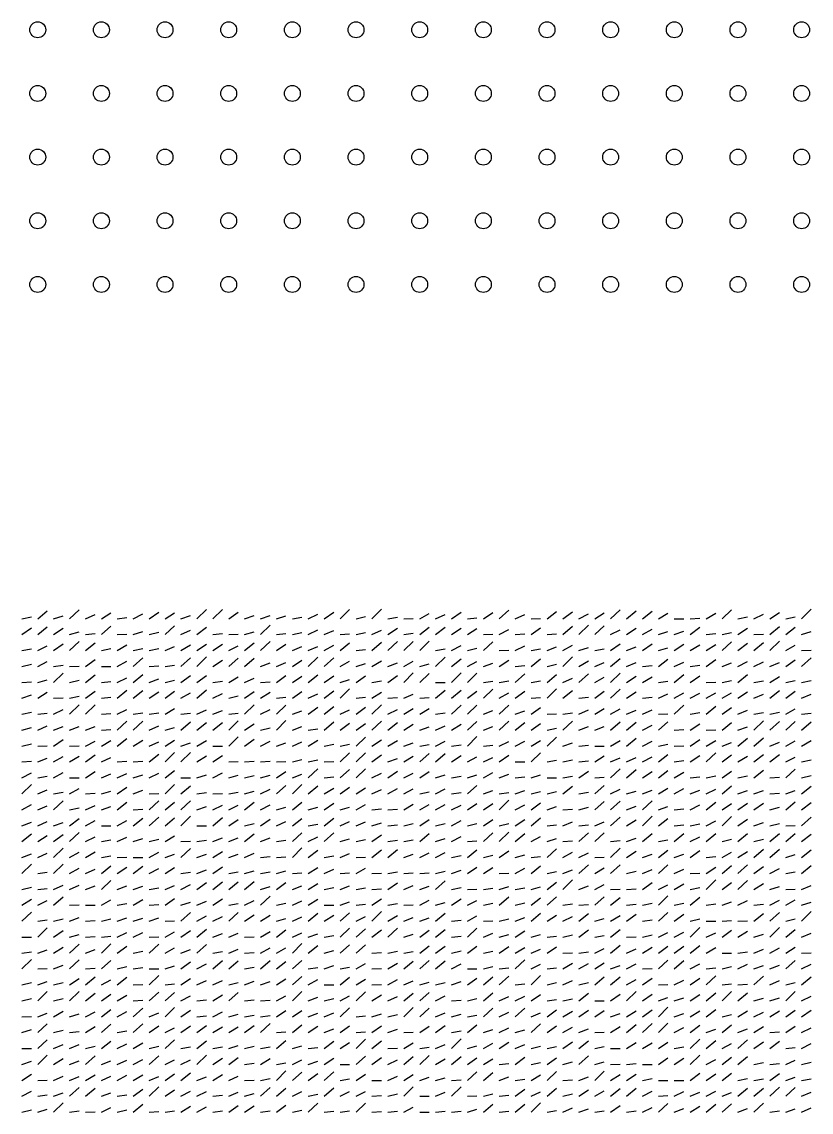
# Model space of a CAD drawing. Header units: metres. Extents: x -2 to 998, y 0 to 1382.
# Drawn here: x 495 to 743, y 340 to 682.5 of the extents above; entities that cross this region are included whole.
import ezdxf

# ---------------------------------------------------------------- set-up
doc = ezdxf.new("R2010")
doc.units = ezdxf.units.M

msp = doc.modelspace()

# ---------------------------------------------------------------- linework, layer by layer
for p, q in [((500, 495), (503, 497.5)), ((510, 495), (513, 497.8)), ((520, 495), (523, 496.9)), ((535, 495), (538, 497.1)), ((540, 495), (543, 496.9)), ((550, 495), (553, 497.9)), ((555, 495), (558, 497.9)), ((560, 495), (563, 497.1)), ((590, 495), (593, 497.1)), ((595, 495), (598, 497.9)), ((605, 495), (608, 498)), ((630, 495), (633, 497.1)), ((640, 495), (643, 497)), ((645, 495), (648, 497.7)), ((660, 495), (663, 497.3)), ((665, 495), (668, 497.2)), ((675, 495), (678, 496.9)), ((680, 495), (683, 497.8)), ((685, 495), (688, 497.5)), ((690, 495), (693, 497.4)), ((695, 495), (698, 496.8)), ((710, 495), (713, 496.8)), ((715, 495), (718, 497.8)), ((730, 495), (733, 497)), ((740, 495), (743, 498)), ((495, 495), (498, 495.6)), ((505, 495), (508, 495.9)), ((515, 495), (518, 496.3)), ((525, 495), (528, 495.4)), ((530, 495), (533, 496.5)), ((545, 495), (548, 496)), ((565, 495), (568, 496)), ((570, 495), (573, 496)), ((575, 495), (578, 495.9)), ((580, 495), (583, 495.5)), ((585, 495), (588, 496.4)), ((600, 495), (603, 495.7)), ((610, 495), (613, 495.5)), ((615, 495), (618, 495.1)), ((620, 495), (623, 496.6)), ((625, 495), (628, 496.3)), ((635, 495), (638, 495.3)), ((650, 495), (653, 496.3)), ((655, 495), (658, 495.1)), ((670, 495), (673, 496.5)), ((700, 495), (703, 495)), ((705, 495), (708, 495.2)), ((720, 495), (723, 495.6)), ((725, 495), (728, 496.4)), ((735, 495), (738, 495.6)), ((495, 490), (498, 492.1)), ((500, 490), (503, 492.5)), ((505, 490), (508, 492)), ((510, 490), (513, 490.9)), ((515, 490), (518, 490.4)), ((520, 490), (523, 492.7)), ((525, 490), (528, 490.1)), ((530, 490), (533, 491)), ((535, 490), (538, 490.8)), ((540, 490), (543, 492.8)), ((545, 490), (548, 491.4)), ((550, 490), (553, 492.3)), ((555, 490), (558, 490.4)), ((560, 490), (563, 490.2)), ((565, 490), (568, 490.9)), ((570, 490), (573, 493)), ((575, 490), (578, 490.4)), ((580, 490), (583, 490.7)), ((585, 490), (588, 491.5)), ((590, 490), (593, 491.3)), ((595, 490), (598, 490.3)), ((600, 490), (603, 490.7)), ((605, 490), (608, 491.4)), ((610, 490), (613, 492)), ((615, 490), (618, 490.5)), ((620, 490), (623, 492.4)), ((625, 490), (628, 492.3)), ((630, 490), (633, 492)), ((635, 490), (638, 491.9)), ((640, 490), (643, 490.1)), ((645, 490), (648, 491.6)), ((650, 490), (653, 490.3)), ((655, 490), (658, 492.1)), ((660, 490), (663, 490.3)), ((665, 490), (668, 492.7)), ((670, 490), (673, 493)), ((675, 490), (678, 492.8)), ((680, 490), (683, 491.5)), ((685, 490), (688, 492)), ((690, 490), (693, 491.7)), ((695, 490), (698, 491)), ((700, 490), (703, 491.1)), ((705, 490), (708, 492.4)), ((710, 490), (713, 490.4)), ((715, 490), (718, 490.7)), ((720, 490), (723, 492)), ((725, 490), (728, 490.1)), ((730, 490), (733, 492.6)), ((735, 490), (738, 492.3)), ((740, 490), (743, 491)), ((500, 485), (503, 486.5)), ((505, 485), (508, 487.1)), ((510, 485), (513, 487.9)), ((515, 485), (518, 487.4)), ((525, 485), (528, 486.8)), ((545, 485), (548, 486.8)), ((550, 485), (553, 487)), ((555, 485), (558, 487)), ((560, 485), (563, 486.5)), ((565, 485), (568, 487.4)), ((570, 485), (573, 487.9)), ((575, 485), (578, 487)), ((590, 485), (593, 486.7)), ((595, 485), (598, 487.4)), ((605, 485), (608, 487.6)), ((610, 485), (613, 487.8)), ((615, 485), (618, 487.9)), ((620, 485), (623, 488)), ((630, 485), (633, 486.6)), ((640, 485), (643, 487.7)), ((650, 485), (653, 486.5)), ((665, 485), (668, 486.7)), ((680, 485), (683, 487.1)), ((690, 485), (693, 487.1)), ((700, 485), (703, 487)), ((705, 485), (708, 486.8)), ((710, 485), (713, 486.9)), ((715, 485), (718, 487.7)), ((720, 485), (723, 487.3)), ((725, 485), (728, 487.5)), ((730, 485), (733, 488)), ((735, 485), (738, 486.7)), ((495, 485), (498, 485.5)), ((520, 485), (523, 485.6)), ((530, 485), (533, 485.6)), ((535, 485), (538, 485.7)), ((540, 485), (543, 486.3)), ((550, 480), (553, 483)), ((580, 485), (583, 486.3)), ((585, 485), (588, 486.3)), ((600, 485), (603, 485.3)), ((625, 485), (628, 485.5)), ((635, 485), (638, 485.8)), ((645, 485), (648, 485.1)), ((655, 485), (658, 485.5)), ((660, 485), (663, 486.2)), ((665, 480), (668, 483)), ((670, 485), (673, 486)), ((675, 485), (678, 485.5)), ((685, 485), (688, 486.2)), ((695, 485), (698, 485.9)), ((740, 485), (743, 485.1)), ((495, 480), (498, 480.7)), ((500, 480), (503, 481.6)), ((505, 480), (508, 480.4)), ((510, 480), (513, 480.1)), ((515, 480), (518, 482.2)), ((520, 480), (523, 480)), ((525, 480), (528, 481.7)), ((530, 480), (533, 482.7)), ((535, 480), (538, 480.2)), ((540, 480), (543, 480.4)), ((545, 480), (548, 482.7)), ((555, 480), (558, 482)), ((560, 480), (563, 482.6)), ((565, 480), (568, 482.6)), ((570, 480), (573, 481.1)), ((575, 480), (578, 481.3)), ((580, 480), (583, 482)), ((585, 480), (588, 482.9)), ((590, 480), (593, 482.7)), ((595, 480), (598, 481.7)), ((600, 480), (603, 480.9)), ((605, 480), (608, 481.8)), ((610, 480), (613, 481.2)), ((615, 480), (618, 481.7)), ((620, 480), (623, 480.8)), ((625, 480), (628, 482.9)), ((630, 480), (633, 482.4)), ((635, 480), (638, 481.6)), ((640, 480), (643, 481)), ((645, 480), (648, 482)), ((650, 480), (653, 480.3)), ((655, 480), (658, 482.4)), ((660, 480), (663, 480.7)), ((670, 480), (673, 481.8)), ((675, 480), (678, 481.3)), ((680, 480), (683, 482.5)), ((685, 480), (688, 481.3)), ((690, 480), (693, 480.3)), ((695, 480), (698, 482.3)), ((700, 480), (703, 481.4)), ((705, 480), (708, 480.4)), ((710, 480), (713, 482.2)), ((715, 480), (718, 481.2)), ((720, 480), (723, 481.6)), ((725, 480), (728, 481.5)), ((730, 480), (733, 481.3)), ((735, 480), (738, 482.1)), ((740, 480), (743, 482.7)), ((505, 475), (508, 477.9)), ((515, 475), (518, 477.4)), ((525, 475), (528, 476.4)), ((530, 475), (533, 477.5)), ((535, 475), (538, 476.1)), ((545, 475), (548, 477.2)), ((550, 475), (553, 477.2)), ((560, 475), (563, 476.8)), ((565, 475), (568, 476.3)), ((575, 475), (578, 477.2)), ((580, 475), (583, 477)), ((585, 475), (588, 477.4)), ((590, 475), (593, 477.1)), ((600, 475), (603, 477.1)), ((610, 475), (613, 477.2)), ((615, 475), (618, 478)), ((620, 475), (623, 477.8)), ((630, 475), (633, 478)), ((635, 475), (638, 477.9)), ((650, 475), (653, 477.7)), ((660, 475), (663, 477.5)), ((665, 475), (668, 476.3)), ((670, 475), (673, 477.7)), ((675, 475), (678, 476.6)), ((680, 475), (683, 477.9)), ((685, 475), (688, 477)), ((690, 475), (693, 476.8)), ((700, 475), (703, 477.5)), ((705, 475), (708, 477.1)), ((720, 475), (723, 477.5)), ((730, 475), (733, 476.9)), ((495, 475), (498, 475.2)), ((500, 475), (503, 475.8)), ((510, 475), (513, 475.7)), ((520, 475), (523, 475.3)), ((540, 475), (543, 475.7)), ((550, 470), (553, 472.7)), ((555, 475), (558, 475.4)), ((570, 475), (573, 475.2)), ((595, 475), (598, 475.9)), ((595, 470), (598, 473)), ((605, 475), (608, 475.5)), ((625, 475), (628, 475)), ((640, 475), (643, 475.4)), ((640, 470), (643, 472.9)), ((645, 475), (648, 475.5)), ((655, 475), (658, 475.5)), ((660, 470), (663, 473)), ((680, 470), (683, 472.9)), ((695, 475), (698, 475.4)), ((710, 475), (713, 475.1)), ((715, 475), (718, 475.6)), ((725, 475), (728, 475.5)), ((735, 475), (738, 475.6)), ((740, 475), (743, 475.6)), ((495, 470), (498, 471.1)), ((500, 470), (503, 471.9)), ((505, 470), (508, 470.2)), ((510, 470), (513, 470.7)), ((515, 470), (518, 472.2)), ((520, 470), (523, 470.4)), ((525, 470), (528, 472.6)), ((530, 470), (533, 472.5)), ((535, 470), (538, 472)), ((540, 470), (543, 472.2)), ((545, 470), (548, 471.7)), ((555, 470), (558, 471.5)), ((560, 470), (563, 470.8)), ((565, 470), (568, 472.1)), ((570, 470), (573, 471.9)), ((575, 470), (578, 470.4)), ((580, 470), (583, 472.1)), ((585, 470), (588, 471.4)), ((590, 470), (593, 472.4)), ((600, 470), (603, 470.4)), ((605, 470), (608, 471.9)), ((610, 470), (613, 470.3)), ((615, 470), (618, 471.3)), ((620, 470), (623, 470.3)), ((625, 470), (628, 472.6)), ((630, 470), (633, 472.6)), ((635, 470), (638, 472.2)), ((645, 470), (648, 471.7)), ((650, 470), (653, 472.3)), ((655, 470), (658, 470.3)), ((665, 470), (668, 472.5)), ((670, 470), (673, 470.4)), ((675, 470), (678, 472.3)), ((685, 470), (688, 472)), ((690, 470), (693, 470.4)), ((695, 470), (698, 471.4)), ((700, 470), (703, 471.7)), ((705, 470), (708, 471.6)), ((710, 470), (713, 471.7)), ((715, 470), (718, 471.7)), ((720, 470), (723, 472)), ((725, 470), (728, 471.3)), ((730, 470), (733, 472.5)), ((735, 470), (738, 472.3)), ((740, 470), (743, 471.3)), ((505, 465), (508, 466.5)), ((510, 465), (513, 468)), ((515, 465), (518, 468)), ((525, 465), (528, 466.5)), ((540, 465), (543, 466.8)), ((550, 465), (553, 466.4)), ((555, 465), (558, 466.2)), ((565, 465), (568, 468)), ((570, 465), (573, 466.5)), ((575, 465), (578, 467.9)), ((580, 465), (583, 466.1)), ((585, 465), (588, 467.2)), ((590, 465), (593, 467.4)), ((595, 465), (598, 466.4)), ((600, 465), (603, 467.2)), ((605, 465), (608, 468)), ((610, 465), (613, 466.5)), ((615, 465), (618, 466.8)), ((620, 465), (623, 466.8)), ((630, 465), (633, 467.8)), ((635, 465), (638, 467.9)), ((640, 465), (643, 466.2)), ((645, 465), (648, 467.8)), ((650, 465), (653, 466.1)), ((655, 465), (658, 467.1)), ((670, 465), (673, 466.4)), ((675, 465), (678, 466.8)), ((680, 465), (683, 466.7)), ((685, 465), (688, 466.3)), ((690, 465), (693, 466.4)), ((700, 465), (703, 467.9)), ((710, 465), (713, 467.5)), ((715, 465), (718, 467.1)), ((720, 465), (723, 466.3)), ((735, 465), (738, 466.7)), ((495, 465), (498, 465.6)), ((500, 465), (503, 465.3)), ((520, 465), (523, 465.2)), ((525, 460), (528, 462.8)), ((530, 465), (533, 465.4)), ((530, 460), (533, 462.8)), ((535, 465), (538, 465.4)), ((545, 465), (548, 465.3)), ((545, 460), (548, 462.6)), ((550, 460), (553, 462.4)), ((555, 460), (558, 462.4)), ((560, 465), (563, 465.3)), ((560, 460), (563, 462.9)), ((575, 460), (578, 463)), ((590, 460), (593, 462.6)), ((605, 460), (608, 462.8)), ((610, 460), (613, 462.4)), ((625, 465), (628, 465.4)), ((635, 460), (638, 462.7)), ((645, 460), (648, 462.8)), ((650, 460), (653, 462.4)), ((660, 465), (663, 465.1)), ((665, 465), (668, 465.4)), ((665, 460), (668, 462.8)), ((680, 460), (683, 462.6)), ((685, 460), (688, 462.5)), ((695, 465), (698, 465.1)), ((695, 460), (698, 462.6)), ((705, 465), (708, 465.5)), ((715, 460), (718, 462.4)), ((725, 465), (728, 465.5)), ((725, 460), (728, 462.9)), ((730, 465), (733, 465.7)), ((730, 460), (733, 462.7)), ((735, 460), (738, 462.7)), ((740, 465), (743, 465.3)), ((740, 460), (743, 462.6)), ((495, 460), (498, 460.8)), ((500, 460), (503, 461.4)), ((505, 460), (508, 461.1)), ((510, 460), (513, 461.2)), ((515, 460), (518, 461.2)), ((520, 460), (523, 460.2)), ((535, 460), (538, 461.4)), ((540, 460), (543, 460.8)), ((565, 460), (568, 462)), ((570, 460), (573, 460.7)), ((580, 460), (583, 461.2)), ((585, 460), (588, 460.4)), ((595, 460), (598, 462.2)), ((600, 460), (603, 462.1)), ((615, 460), (618, 461.9)), ((620, 460), (623, 461)), ((625, 460), (628, 461.4)), ((630, 460), (633, 461.9)), ((640, 460), (643, 461.1)), ((655, 460), (658, 462.1)), ((660, 460), (663, 460.6)), ((670, 460), (673, 461.1)), ((675, 460), (678, 461.2)), ((690, 460), (693, 461.6)), ((700, 460), (703, 460.2)), ((705, 460), (708, 462)), ((710, 460), (713, 460.1)), ((720, 460), (723, 461)), ((495, 455), (498, 455.7)), ((505, 455), (508, 457.1)), ((515, 455), (518, 456.5)), ((520, 455), (523, 456.8)), ((525, 455), (528, 457.4)), ((530, 455), (533, 456.9)), ((535, 455), (538, 456.3)), ((540, 455), (543, 456.9)), ((545, 455), (548, 456)), ((550, 455), (553, 456.8)), ((560, 455), (563, 457.9)), ((565, 455), (568, 457.2)), ((570, 455), (573, 456.5)), ((575, 455), (578, 456)), ((580, 455), (583, 456.3)), ((585, 455), (588, 456.9)), ((590, 455), (593, 455.6)), ((595, 455), (598, 455.6)), ((600, 455), (603, 457.8)), ((605, 455), (608, 457)), ((610, 455), (613, 456.7)), ((615, 455), (618, 456)), ((625, 455), (628, 456.5)), ((635, 455), (638, 458)), ((645, 455), (648, 456.4)), ((650, 455), (653, 456.5)), ((655, 455), (658, 456.8)), ((660, 455), (663, 457.8)), ((665, 455), (668, 456)), ((680, 455), (683, 456.8)), ((685, 455), (688, 457.5)), ((690, 455), (693, 456.5)), ((695, 455), (698, 455.6)), ((705, 455), (708, 457.1)), ((710, 455), (713, 456.8)), ((715, 455), (718, 456.1)), ((720, 455), (723, 457.5)), ((725, 455), (728, 457.6)), ((730, 455), (733, 456.2)), ((735, 455), (738, 456.6)), ((740, 455), (743, 456.7)), ((500, 455), (503, 455.1)), ((510, 455), (513, 455.1)), ((515, 450), (518, 452.2)), ((535, 450), (538, 452.5)), ((540, 450), (543, 453)), ((545, 450), (548, 453)), ((555, 455), (558, 455)), ((595, 450), (598, 452.9)), ((600, 450), (603, 452.9)), ((605, 450), (608, 452.3)), ((620, 455), (623, 455.5)), ((620, 450), (623, 452.7)), ((625, 450), (628, 452.7)), ((630, 455), (633, 455.4)), ((640, 455), (643, 455.3)), ((645, 450), (648, 452.1)), ((655, 450), (658, 452.9)), ((670, 455), (673, 455.3)), ((675, 455), (678, 455)), ((695, 450), (698, 452.4)), ((700, 455), (703, 455.1)), ((710, 450), (713, 452.9)), ((715, 450), (718, 452.2)), ((725, 450), (728, 452.4)), ((730, 450), (733, 452.4)), ((495, 450), (498, 450.3)), ((500, 450), (503, 451.2)), ((505, 450), (508, 451.7)), ((510, 450), (513, 451.8)), ((520, 450), (523, 451.4)), ((525, 450), (528, 450.3)), ((530, 450), (533, 450.3)), ((550, 450), (553, 451.9)), ((555, 450), (558, 452)), ((560, 450), (563, 450.2)), ((565, 450), (568, 450.3)), ((570, 450), (573, 450.3)), ((575, 450), (578, 450.2)), ((580, 450), (583, 450.8)), ((585, 450), (588, 450.7)), ((590, 450), (593, 450.2)), ((610, 450), (613, 451.1)), ((615, 450), (618, 451.8)), ((630, 450), (633, 452)), ((635, 450), (638, 451.6)), ((640, 450), (643, 451.4)), ((650, 450), (653, 450.1)), ((660, 450), (663, 450.6)), ((665, 450), (668, 450.7)), ((670, 450), (673, 450.4)), ((675, 450), (678, 451.9)), ((680, 450), (683, 451.3)), ((685, 450), (688, 451.4)), ((690, 450), (693, 451.6)), ((700, 450), (703, 450.5)), ((705, 450), (708, 452)), ((720, 450), (723, 451.8)), ((735, 450), (738, 451.5)), ((740, 450), (743, 450.7)), ((495, 445), (498, 446.6)), ((500, 445), (503, 445.5)), ((505, 445), (508, 446.7)), ((515, 445), (518, 447)), ((520, 445), (523, 446.3)), ((525, 445), (528, 446.4)), ((530, 445), (533, 446)), ((535, 445), (538, 446.5)), ((540, 445), (543, 447.3)), ((550, 445), (553, 446)), ((555, 445), (558, 446.6)), ((560, 445), (563, 445.9)), ((565, 445), (568, 445.8)), ((570, 445), (573, 445.9)), ((575, 445), (578, 447)), ((580, 445), (583, 446.2)), ((585, 445), (588, 447.8)), ((590, 445), (593, 445.3)), ((595, 445), (598, 447.6)), ((600, 445), (603, 447.9)), ((605, 445), (608, 446.5)), ((610, 445), (613, 447.1)), ((615, 445), (618, 446.5)), ((620, 445), (623, 447)), ((625, 445), (628, 446)), ((630, 445), (633, 445.5)), ((635, 445), (638, 446)), ((640, 445), (643, 446.7)), ((645, 445), (648, 446.2)), ((650, 445), (653, 445.3)), ((655, 445), (658, 446)), ((665, 445), (668, 445.6)), ((670, 445), (673, 447.1)), ((680, 445), (683, 447.9)), ((685, 445), (688, 447.6)), ((690, 445), (693, 447)), ((695, 445), (698, 447.3)), ((700, 445), (703, 446.8)), ((705, 445), (708, 445.3)), ((710, 445), (713, 445.7)), ((715, 445), (718, 447.1)), ((720, 445), (723, 445.7)), ((725, 445), (728, 447.4)), ((735, 445), (738, 447.7)), ((740, 445), (743, 445.8)), ((495, 440), (498, 442.9)), ((510, 445), (513, 445)), ((525, 440), (528, 442.1)), ((540, 440), (543, 442.9)), ((545, 445), (548, 445)), ((545, 440), (548, 442.5)), ((575, 440), (578, 442.6)), ((580, 440), (583, 442.9)), ((585, 440), (588, 442.5)), ((595, 440), (598, 442.1)), ((600, 440), (603, 441.9)), ((635, 440), (638, 442.6)), ((660, 445), (663, 445)), ((665, 440), (668, 442.4)), ((675, 445), (678, 445.2)), ((675, 440), (678, 442.6)), ((715, 440), (718, 442.5)), ((730, 445), (733, 445.2)), ((740, 440), (743, 442.4)), ((500, 440), (503, 441.3)), ((505, 440), (508, 440.5)), ((510, 440), (513, 441.7)), ((515, 440), (518, 440.2)), ((520, 440), (523, 440.8)), ((530, 440), (533, 441.1)), ((535, 440), (538, 440.1)), ((550, 440), (553, 440.4)), ((555, 440), (558, 440.1)), ((560, 440), (563, 440.5)), ((565, 440), (568, 440.8)), ((570, 440), (573, 441.5)), ((590, 440), (593, 441.8)), ((605, 440), (608, 441.4)), ((610, 440), (613, 441.7)), ((615, 440), (618, 441.6)), ((620, 440), (623, 440.6)), ((625, 440), (628, 441.6)), ((630, 440), (633, 440.4)), ((640, 440), (643, 441)), ((645, 440), (648, 440.4)), ((650, 440), (653, 441)), ((655, 440), (658, 440.7)), ((660, 440), (663, 440.7)), ((670, 440), (673, 440.5)), ((680, 440), (683, 441.5)), ((685, 440), (688, 440.8)), ((690, 440), (693, 441.2)), ((695, 440), (698, 441.8)), ((700, 440), (703, 441.7)), ((705, 440), (708, 441.1)), ((710, 440), (713, 441.5)), ((720, 440), (723, 441)), ((725, 440), (728, 441)), ((730, 440), (733, 440.2)), ((735, 440), (738, 441)), ((495, 435), (498, 436.6)), ((500, 435), (503, 436.2)), ((505, 435), (508, 437.8)), ((510, 435), (513, 435.6)), ((515, 435), (518, 436.3)), ((520, 435), (523, 436)), ((525, 435), (528, 437.4)), ((530, 435), (533, 435.2)), ((535, 435), (538, 437.8)), ((540, 435), (543, 437.4)), ((545, 435), (548, 437.8)), ((550, 435), (553, 436)), ((555, 435), (558, 436.4)), ((560, 435), (563, 436.4)), ((565, 435), (568, 437.4)), ((570, 435), (573, 436.5)), ((575, 435), (578, 435.8)), ((580, 435), (583, 437.4)), ((585, 435), (588, 435.8)), ((590, 435), (593, 437.1)), ((595, 435), (598, 435.8)), ((600, 435), (603, 436.6)), ((605, 435), (608, 435.3)), ((610, 435), (613, 435.2)), ((615, 435), (618, 436.8)), ((620, 435), (623, 436.6)), ((625, 435), (628, 436.7)), ((630, 435), (633, 436.4)), ((635, 435), (638, 437)), ((640, 435), (643, 437)), ((645, 435), (648, 438)), ((650, 435), (653, 436.5)), ((655, 435), (658, 437.2)), ((660, 435), (663, 436)), ((665, 435), (668, 435.2)), ((670, 435), (673, 435.8)), ((675, 435), (678, 437.6)), ((680, 435), (683, 437.7)), ((685, 435), (688, 436.1)), ((690, 435), (693, 437.8)), ((695, 435), (698, 436)), ((700, 435), (703, 435.3)), ((705, 435), (708, 436.5)), ((710, 435), (713, 437.4)), ((715, 435), (718, 437)), ((720, 435), (723, 437.1)), ((725, 435), (728, 437.1)), ((730, 435), (733, 435.8)), ((735, 435), (738, 437.5)), ((740, 435), (743, 437.3)), ((510, 430), (513, 432.3)), ((515, 430), (518, 431.6)), ((525, 430), (528, 431.6)), ((530, 430), (533, 432.4)), ((535, 430), (538, 432.7)), ((540, 430), (543, 432.5)), ((545, 430), (548, 433)), ((555, 430), (558, 432.6)), ((560, 430), (563, 431.9)), ((570, 430), (573, 432)), ((580, 430), (583, 432.3)), ((590, 430), (593, 432.4)), ((620, 430), (623, 431.9)), ((630, 430), (633, 431.6)), ((640, 430), (643, 431.9)), ((650, 430), (653, 431.9)), ((655, 430), (658, 432.5)), ((680, 430), (683, 432.7)), ((685, 430), (688, 431.8)), ((690, 430), (693, 433)), ((695, 430), (698, 432.3)), ((715, 430), (718, 432.9)), ((720, 430), (723, 432)), ((740, 430), (743, 432.7)), ((495, 430), (498, 431.1)), ((500, 430), (503, 431.3)), ((505, 430), (508, 431)), ((520, 430), (523, 430)), ((550, 430), (553, 430)), ((565, 430), (568, 430.7)), ((575, 430), (578, 431.3)), ((585, 430), (588, 430.5)), ((595, 430), (598, 431.3)), ((600, 430), (603, 431.2)), ((605, 430), (608, 430.9)), ((610, 430), (613, 430.3)), ((615, 430), (618, 430.7)), ((625, 430), (628, 430.7)), ((635, 430), (638, 430.7)), ((645, 430), (648, 430.7)), ((660, 430), (663, 430.3)), ((665, 430), (668, 431.2)), ((670, 430), (673, 430.3)), ((675, 430), (678, 431.2)), ((700, 430), (703, 430.3)), ((705, 430), (708, 430.6)), ((710, 430), (713, 431.5)), ((725, 430), (728, 431)), ((730, 430), (733, 430.7)), ((735, 430), (738, 430.1)), ((495, 425), (498, 427.4)), ((500, 425), (503, 426.9)), ((505, 425), (508, 427.2)), ((510, 425), (513, 427.9)), ((515, 425), (518, 426.5)), ((520, 425), (523, 425.6)), ((525, 425), (528, 426.4)), ((530, 425), (533, 426)), ((535, 425), (538, 425.8)), ((540, 425), (543, 426.8)), ((545, 425), (548, 425.1)), ((550, 425), (553, 425.4)), ((555, 425), (558, 426.2)), ((560, 425), (563, 426.2)), ((565, 425), (568, 427.4)), ((570, 425), (573, 426.2)), ((575, 425), (578, 425.4)), ((580, 425), (583, 427.8)), ((585, 425), (588, 426.5)), ((590, 425), (593, 427.7)), ((595, 425), (598, 425.9)), ((600, 425), (603, 425.7)), ((605, 425), (608, 427.1)), ((610, 425), (613, 425.4)), ((615, 425), (618, 425.5)), ((620, 425), (623, 427.5)), ((625, 425), (628, 426)), ((630, 425), (633, 426.6)), ((635, 425), (638, 425.2)), ((640, 425), (643, 427.8)), ((645, 425), (648, 428)), ((650, 425), (653, 427.5)), ((655, 425), (658, 426.6)), ((660, 425), (663, 426)), ((665, 425), (668, 425.2)), ((670, 425), (673, 427.8)), ((675, 425), (678, 427.7)), ((680, 425), (683, 425.3)), ((685, 425), (688, 426.1)), ((690, 425), (693, 427.5)), ((695, 425), (698, 425.6)), ((700, 425), (703, 427.5)), ((705, 425), (708, 426.5)), ((710, 425), (713, 427.5)), ((715, 425), (718, 425.8)), ((720, 425), (723, 427.5)), ((725, 425), (728, 425.8)), ((730, 425), (733, 427.5)), ((735, 425), (738, 427.5)), ((740, 425), (743, 427.3)), ((500, 420), (503, 421.4)), ((505, 420), (508, 422.9)), ((510, 420), (513, 421.7)), ((515, 420), (518, 421.8)), ((535, 420), (538, 421.7)), ((545, 420), (548, 422.8)), ((555, 420), (558, 421.9)), ((565, 420), (568, 421.4)), ((580, 420), (583, 423)), ((585, 420), (588, 422.3)), ((595, 420), (598, 421.3)), ((605, 420), (608, 422.4)), ((610, 420), (613, 422.5)), ((620, 420), (623, 421.5)), ((625, 420), (628, 421.6)), ((635, 420), (638, 422.4)), ((645, 420), (648, 422.1)), ((660, 420), (663, 422.7)), ((665, 420), (668, 421.7)), ((670, 420), (673, 421.5)), ((680, 420), (683, 422.9)), ((685, 420), (688, 422)), ((695, 420), (698, 422.3)), ((705, 420), (708, 422.2)), ((715, 420), (718, 421.7)), ((720, 420), (723, 421.9)), ((725, 420), (728, 422.6)), ((730, 420), (733, 422.6)), ((740, 420), (743, 422.4)), ((495, 420), (498, 421.2)), ((495, 415), (498, 417.9)), ((505, 415), (508, 417.9)), ((520, 420), (523, 420.5)), ((525, 420), (528, 420.1)), ((530, 420), (533, 420)), ((540, 420), (543, 421.1)), ((550, 420), (553, 421.1)), ((560, 420), (563, 421.1)), ((570, 420), (573, 420.3)), ((575, 420), (578, 420.2)), ((590, 420), (593, 420.5)), ((600, 420), (603, 420.1)), ((615, 420), (618, 421.1)), ((630, 420), (633, 420.6)), ((640, 420), (643, 420.7)), ((650, 420), (653, 420.8)), ((655, 420), (658, 420.3)), ((675, 420), (678, 420.1)), ((690, 420), (693, 421.1)), ((700, 420), (703, 421.1)), ((710, 420), (713, 420.3)), ((735, 420), (738, 420.9)), ((500, 415), (503, 415.4)), ((510, 415), (513, 416.6)), ((515, 415), (518, 416.3)), ((520, 415), (523, 417.4)), ((525, 415), (528, 417)), ((530, 415), (533, 417.3)), ((535, 415), (538, 416.5)), ((540, 415), (543, 416.9)), ((545, 415), (548, 415.4)), ((550, 415), (553, 416.1)), ((555, 415), (558, 417.1)), ((560, 415), (563, 415.5)), ((565, 415), (568, 415.8)), ((570, 415), (573, 415.5)), ((575, 415), (578, 415.8)), ((580, 415), (583, 415.2)), ((585, 415), (588, 416.9)), ((590, 415), (593, 416.3)), ((595, 415), (598, 415.2)), ((600, 415), (603, 416.7)), ((605, 415), (608, 415.1)), ((610, 415), (613, 415.5)), ((615, 415), (618, 415.2)), ((620, 415), (623, 415.2)), ((625, 415), (628, 415.7)), ((630, 415), (633, 416)), ((635, 415), (638, 417)), ((640, 415), (643, 416.9)), ((645, 415), (648, 415.1)), ((650, 415), (653, 416.7)), ((655, 415), (658, 417.4)), ((660, 415), (663, 415.6)), ((665, 415), (668, 416.1)), ((670, 415), (673, 417.7)), ((675, 415), (678, 416.8)), ((680, 415), (683, 417.7)), ((685, 415), (688, 415.7)), ((690, 415), (693, 416.2)), ((695, 415), (698, 417.7)), ((700, 415), (703, 416.3)), ((705, 415), (708, 415.1)), ((710, 415), (713, 417)), ((715, 415), (718, 417.5)), ((720, 415), (723, 417.7)), ((725, 415), (728, 417.2)), ((730, 415), (733, 416.5)), ((735, 415), (738, 415.5)), ((740, 415), (743, 417.5)), ((505, 410), (508, 411.3)), ((510, 410), (513, 411.3)), ((515, 410), (518, 411.1)), ((520, 410), (523, 412.8)), ((525, 410), (528, 411.1)), ((530, 410), (533, 411)), ((540, 410), (543, 411.2)), ((545, 410), (548, 411.5)), ((550, 410), (553, 412.2)), ((555, 410), (558, 412.4)), ((560, 410), (563, 412.4)), ((565, 410), (568, 412.5)), ((575, 410), (578, 412.2)), ((580, 410), (583, 411.1)), ((585, 410), (588, 411.8)), ((595, 410), (598, 411.1)), ((610, 410), (613, 412)), ((615, 410), (618, 411.2)), ((620, 410), (623, 411)), ((625, 410), (628, 412.7)), ((660, 410), (663, 412.3)), ((665, 410), (668, 413)), ((670, 410), (673, 411.1)), ((675, 410), (678, 411.5)), ((690, 410), (693, 412.1)), ((695, 410), (698, 411.4)), ((700, 410), (703, 411.7)), ((710, 410), (713, 413)), ((715, 410), (718, 412.2)), ((720, 410), (723, 412.8)), ((725, 410), (728, 411.8)), ((740, 410), (743, 411.2)), ((495, 410), (498, 410.7)), ((500, 410), (503, 410.3)), ((505, 405), (508, 407.6)), ((535, 410), (538, 410.5)), ((570, 410), (573, 410.9)), ((570, 405), (573, 407.9)), ((590, 410), (593, 410.6)), ((600, 410), (603, 410.5)), ((605, 410), (608, 410.2)), ((630, 410), (633, 410.6)), ((635, 410), (638, 410.1)), ((640, 410), (643, 410.4)), ((645, 410), (648, 410.9)), ((645, 405), (648, 407.6)), ((650, 410), (653, 410.5)), ((655, 410), (658, 410.8)), ((660, 405), (663, 407.6)), ((675, 405), (678, 407.6)), ((680, 410), (683, 410.1)), ((685, 410), (688, 410.2)), ((695, 405), (698, 408)), ((705, 410), (708, 410.6)), ((730, 410), (733, 410.9)), ((735, 410), (738, 410.1)), ((495, 405), (498, 406.9)), ((500, 405), (503, 406.5)), ((510, 405), (513, 405.1)), ((515, 405), (518, 405)), ((520, 405), (523, 406.7)), ((525, 405), (528, 405.6)), ((530, 405), (533, 406.8)), ((535, 405), (538, 405.2)), ((540, 405), (543, 407.1)), ((545, 405), (548, 406)), ((550, 405), (553, 406.3)), ((555, 405), (558, 407)), ((560, 405), (563, 405.6)), ((565, 405), (568, 406.5)), ((575, 405), (578, 405.7)), ((580, 405), (583, 406.4)), ((585, 405), (588, 406.9)), ((590, 405), (593, 405)), ((595, 405), (598, 406.1)), ((600, 405), (603, 405.3)), ((605, 405), (608, 407)), ((610, 405), (613, 405.5)), ((615, 405), (618, 405.1)), ((620, 405), (623, 406.6)), ((625, 405), (628, 405.9)), ((630, 405), (633, 407)), ((635, 405), (638, 406.5)), ((640, 405), (643, 405.7)), ((650, 405), (653, 405.8)), ((655, 405), (658, 407.3)), ((665, 405), (668, 405.4)), ((670, 405), (673, 405.2)), ((680, 405), (683, 407.4)), ((685, 405), (688, 405.3)), ((690, 405), (693, 405.7)), ((700, 405), (703, 405.7)), ((705, 405), (708, 407.5)), ((710, 405), (713, 405.4)), ((715, 405), (718, 406.1)), ((720, 405), (723, 406.5)), ((725, 405), (728, 405.3)), ((730, 405), (733, 406.6)), ((735, 405), (738, 406.7)), ((740, 405), (743, 406)), ((495, 400), (498, 402.8)), ((510, 400), (513, 401.2)), ((525, 400), (528, 401)), ((530, 400), (533, 400.9)), ((535, 400), (538, 401.1)), ((545, 400), (548, 402.7)), ((550, 400), (553, 401.7)), ((555, 400), (558, 401.5)), ((560, 400), (563, 402.7)), ((565, 400), (568, 402)), ((570, 400), (573, 401.9)), ((575, 400), (578, 400.8)), ((580, 400), (583, 401.4)), ((585, 400), (588, 402.5)), ((590, 400), (593, 401.9)), ((595, 400), (598, 402.6)), ((600, 400), (603, 401.5)), ((605, 400), (608, 403)), ((610, 400), (613, 401.8)), ((615, 400), (618, 401.2)), ((620, 400), (623, 401.1)), ((625, 400), (628, 402.5)), ((635, 400), (638, 401.7)), ((650, 400), (653, 401.2)), ((655, 400), (658, 402.5)), ((660, 400), (663, 401.9)), ((665, 400), (668, 401.5)), ((670, 400), (673, 402.4)), ((675, 400), (678, 400.8)), ((680, 400), (683, 401.8)), ((685, 400), (688, 402.2)), ((695, 400), (698, 402.7)), ((700, 400), (703, 402.2)), ((725, 400), (728, 402.4)), ((730, 400), (733, 402.7)), ((740, 400), (743, 403)), ((500, 400), (503, 400.4)), ((500, 395), (503, 397.9)), ((505, 400), (508, 400.7)), ((515, 400), (518, 400.2)), ((520, 400), (523, 400.7)), ((540, 400), (543, 400.1)), ((550, 395), (553, 397.5)), ((575, 395), (578, 397.3)), ((595, 395), (598, 397.8)), ((600, 395), (603, 397.6)), ((605, 395), (608, 397.3)), ((610, 395), (613, 397.8)), ((625, 395), (628, 397.4)), ((630, 400), (633, 400.3)), ((635, 395), (638, 397.8)), ((640, 400), (643, 400.1)), ((645, 400), (648, 400.7)), ((670, 395), (673, 397.3)), ((680, 395), (683, 397.4)), ((690, 400), (693, 400.4)), ((705, 400), (708, 400.7)), ((705, 395), (708, 398)), ((710, 400), (713, 400)), ((715, 400), (718, 400.2)), ((720, 400), (723, 400.1)), ((730, 395), (733, 398)), ((735, 400), (738, 400.7)), ((735, 395), (738, 397.4)), ((495, 395), (498, 395)), ((505, 395), (508, 397.1)), ((510, 395), (513, 395.8)), ((515, 395), (518, 395.2)), ((520, 395), (523, 395.3)), ((525, 395), (528, 396.4)), ((530, 395), (533, 396.4)), ((535, 395), (538, 395.1)), ((540, 395), (543, 396.7)), ((545, 395), (548, 397.1)), ((555, 395), (558, 396.1)), ((560, 395), (563, 396.2)), ((565, 395), (568, 395.1)), ((570, 395), (573, 396.8)), ((580, 395), (583, 396.3)), ((585, 395), (588, 396)), ((590, 395), (593, 395.5)), ((615, 395), (618, 395.9)), ((620, 395), (623, 397.2)), ((630, 395), (633, 395.3)), ((640, 395), (643, 396.2)), ((645, 395), (648, 395.8)), ((650, 395), (653, 397)), ((655, 395), (658, 395.8)), ((660, 395), (663, 395.3)), ((665, 395), (668, 395.7)), ((675, 395), (678, 395.5)), ((685, 395), (688, 395.1)), ((690, 395), (693, 395.7)), ((695, 395), (698, 396.4)), ((700, 395), (703, 396.5)), ((710, 395), (713, 396.3)), ((715, 395), (718, 397.2)), ((720, 395), (723, 396.9)), ((725, 395), (728, 395.9)), ((740, 395), (743, 396.2)), ((500, 390), (503, 391)), ((505, 390), (508, 391.8)), ((510, 390), (513, 392.8)), ((515, 390), (518, 391.1)), ((520, 390), (523, 392.9)), ((525, 390), (528, 392.1)), ((530, 390), (533, 390.6)), ((535, 390), (538, 392.8)), ((540, 390), (543, 391.6)), ((545, 390), (548, 391.1)), ((550, 390), (553, 392.7)), ((555, 390), (558, 390.5)), ((560, 390), (563, 391.2)), ((570, 390), (573, 391.6)), ((575, 390), (578, 391.6)), ((580, 390), (583, 393)), ((585, 390), (588, 392.4)), ((590, 390), (593, 390.8)), ((595, 390), (598, 392.6)), ((600, 390), (603, 392.6)), ((610, 390), (613, 390.6)), ((615, 390), (618, 390.5)), ((620, 390), (623, 392.3)), ((625, 390), (628, 392.1)), ((630, 390), (633, 390.7)), ((635, 390), (638, 392.1)), ((640, 390), (643, 390.6)), ((645, 390), (648, 392)), ((650, 390), (653, 391.7)), ((655, 390), (658, 391.2)), ((660, 390), (663, 391.9)), ((675, 390), (678, 391.4)), ((680, 390), (683, 392.5)), ((685, 390), (688, 391.3)), ((690, 390), (693, 391.8)), ((695, 390), (698, 392.2)), ((700, 390), (703, 392.2)), ((705, 390), (708, 392.4)), ((710, 390), (713, 391.7)), ((725, 390), (728, 391.2)), ((730, 390), (733, 391.6)), ((735, 390), (738, 391.8)), ((495, 390), (498, 390.4)), ((495, 385), (498, 388)), ((510, 385), (513, 387.9)), ((520, 385), (523, 387.6)), ((545, 385), (548, 387.2)), ((555, 385), (558, 387.6)), ((560, 385), (563, 387.5)), ((565, 390), (568, 390.2)), ((570, 385), (573, 387.7)), ((575, 385), (578, 387.3)), ((580, 385), (583, 387.7)), ((605, 390), (608, 390.2)), ((615, 385), (618, 387.4)), ((620, 385), (623, 387.7)), ((625, 385), (628, 387.5)), ((650, 385), (653, 387.9)), ((665, 390), (668, 390.1)), ((670, 390), (673, 390.4)), ((695, 385), (698, 387.8)), ((700, 385), (703, 387.7)), ((715, 390), (718, 390)), ((720, 390), (723, 390.4)), ((735, 385), (738, 387.6)), ((740, 390), (743, 390.1)), ((500, 385), (503, 385.1)), ((505, 385), (508, 386.2)), ((515, 385), (518, 385.2)), ((525, 385), (528, 385.8)), ((530, 385), (533, 385.5)), ((535, 385), (538, 385)), ((540, 385), (543, 386)), ((550, 385), (553, 386.6)), ((565, 385), (568, 385.6)), ((585, 385), (588, 385.4)), ((590, 385), (593, 386.1)), ((595, 385), (598, 385.6)), ((600, 385), (603, 386.7)), ((605, 385), (608, 385.1)), ((610, 385), (613, 386.8)), ((630, 385), (633, 386.6)), ((635, 385), (638, 385)), ((640, 385), (643, 385.8)), ((645, 385), (648, 385.3)), ((655, 385), (658, 386.5)), ((660, 385), (663, 385.3)), ((665, 385), (668, 386.8)), ((670, 385), (673, 386.7)), ((675, 385), (678, 386.9)), ((680, 385), (683, 386.1)), ((685, 385), (688, 386.6)), ((690, 385), (693, 385.1)), ((705, 385), (708, 386.6)), ((710, 385), (713, 385.3)), ((715, 385), (718, 385.8)), ((720, 385), (723, 386.5)), ((725, 385), (728, 386.1)), ((730, 385), (733, 386.2)), ((740, 385), (743, 386.5)), ((495, 380), (498, 380.7)), ((500, 380), (503, 381.1)), ((505, 380), (508, 380.7)), ((510, 380), (513, 382)), ((515, 380), (518, 382.5)), ((520, 380), (523, 381.6)), ((525, 380), (528, 382.4)), ((535, 380), (538, 382.9)), ((540, 380), (543, 380.3)), ((545, 380), (548, 382)), ((550, 380), (553, 381.4)), ((555, 380), (558, 381.4)), ((560, 380), (563, 380.7)), ((565, 380), (568, 381.2)), ((570, 380), (573, 381.1)), ((575, 380), (578, 381.9)), ((580, 380), (583, 382.6)), ((585, 380), (588, 381.7)), ((595, 380), (598, 382.4)), ((600, 380), (603, 381.8)), ((610, 380), (613, 381.7)), ((615, 380), (618, 381.3)), ((620, 380), (623, 380.8)), ((625, 380), (628, 380.7)), ((630, 380), (633, 381.1)), ((635, 380), (638, 382.1)), ((640, 380), (643, 382.5)), ((645, 380), (648, 382.7)), ((650, 380), (653, 380.3)), ((655, 380), (658, 382.9)), ((660, 380), (663, 380.7)), ((665, 380), (668, 381.4)), ((670, 380), (673, 380.7)), ((675, 380), (678, 382.5)), ((680, 380), (683, 382.5)), ((685, 380), (688, 381.7)), ((690, 380), (693, 382.1)), ((700, 380), (703, 381.5)), ((705, 380), (708, 382.1)), ((710, 380), (713, 382.8)), ((715, 380), (718, 380.3)), ((720, 380), (723, 380.2)), ((725, 380), (728, 382.7)), ((730, 380), (733, 381.4)), ((735, 380), (738, 380.7)), ((740, 380), (743, 382.5)), ((500, 375), (503, 377.9)), ((510, 375), (513, 377.9)), ((515, 375), (518, 377.4)), ((520, 375), (523, 377.1)), ((525, 375), (528, 376.8)), ((530, 380), (533, 380.1)), ((535, 375), (538, 377.7)), ((540, 375), (543, 377.6)), ((555, 375), (558, 376.9)), ((560, 375), (563, 377.6)), ((580, 375), (583, 377.9)), ((590, 380), (593, 380)), ((600, 375), (603, 377.8)), ((605, 380), (608, 380.1)), ((605, 375), (608, 376.9)), ((615, 375), (618, 377.4)), ((620, 375), (623, 377.6)), ((640, 375), (643, 377.5)), ((655, 375), (658, 377)), ((670, 375), (673, 377.4)), ((680, 375), (683, 377.1)), ((685, 375), (688, 377.9)), ((690, 375), (693, 377.1)), ((695, 380), (698, 380.1)), ((705, 375), (708, 377)), ((710, 375), (713, 377.5)), ((715, 375), (718, 377.9)), ((720, 375), (723, 377.5)), ((735, 375), (738, 377.9)), ((495, 375), (498, 375.7)), ((505, 375), (508, 375.7)), ((530, 375), (533, 375.2)), ((545, 375), (548, 376.5)), ((550, 375), (553, 375.3)), ((565, 375), (568, 375.3)), ((570, 375), (573, 375.2)), ((575, 375), (578, 376.5)), ((585, 375), (588, 376.1)), ((590, 375), (593, 375.7)), ((595, 375), (598, 376.6)), ((610, 375), (613, 376.3)), ((625, 375), (628, 376.5)), ((630, 375), (633, 375.2)), ((635, 375), (638, 375.7)), ((645, 375), (648, 376.3)), ((650, 375), (653, 376.4)), ((660, 375), (663, 375.4)), ((665, 375), (668, 375.6)), ((675, 375), (678, 375)), ((695, 375), (698, 376)), ((700, 375), (703, 375.9)), ((725, 375), (728, 375.8)), ((730, 375), (733, 375.9)), ((740, 375), (743, 376.4)), ((495, 370), (498, 370.1)), ((500, 370), (503, 371.1)), ((505, 370), (508, 371.7)), ((510, 370), (513, 370.9)), ((515, 370), (518, 371.5)), ((520, 370), (523, 372.3)), ((525, 370), (528, 371.6)), ((530, 370), (533, 372.7)), ((535, 370), (538, 371.2)), ((540, 370), (543, 372.9)), ((545, 370), (548, 372)), ((550, 370), (553, 370.3)), ((555, 370), (558, 371.5)), ((560, 370), (563, 370.8)), ((565, 370), (568, 370.5)), ((570, 370), (573, 370.4)), ((575, 370), (578, 371.9)), ((580, 370), (583, 371.9)), ((585, 370), (588, 371.1)), ((590, 370), (593, 371.2)), ((595, 370), (598, 372.8)), ((600, 370), (603, 370.3)), ((605, 370), (608, 370.9)), ((610, 370), (613, 370.7)), ((615, 370), (618, 372.9)), ((620, 370), (623, 372.7)), ((625, 370), (628, 371.2)), ((630, 370), (633, 370.8)), ((635, 370), (638, 370.5)), ((640, 370), (643, 372.7)), ((645, 370), (648, 371.4)), ((650, 370), (653, 372.7)), ((655, 370), (658, 371.2)), ((660, 370), (663, 372.2)), ((665, 370), (668, 371.7)), ((670, 370), (673, 372)), ((675, 370), (678, 371.9)), ((680, 370), (683, 371)), ((685, 370), (688, 371.8)), ((690, 370), (693, 372.2)), ((695, 370), (698, 373)), ((700, 370), (703, 371)), ((705, 370), (708, 371.8)), ((710, 370), (713, 372.3)), ((715, 370), (718, 370.7)), ((720, 370), (723, 371.8)), ((725, 370), (728, 371.4)), ((730, 370), (733, 371.8)), ((735, 370), (738, 372)), ((740, 370), (743, 372)), ((500, 365), (503, 367.8)), ((515, 365), (518, 366.9)), ((520, 365), (523, 367.6)), ((530, 365), (533, 367.8)), ((535, 365), (538, 367.1)), ((540, 365), (543, 366.5)), ((545, 365), (548, 367.1)), ((550, 365), (553, 367.2)), ((555, 365), (558, 366.8)), ((560, 365), (563, 366.8)), ((565, 365), (568, 367.2)), ((570, 365), (573, 367.9)), ((580, 365), (583, 367.4)), ((585, 365), (588, 367)), ((595, 365), (598, 367.1)), ((605, 365), (608, 367.1)), ((620, 365), (623, 367)), ((625, 365), (628, 367.2)), ((635, 365), (638, 367.4)), ((645, 365), (648, 366.5)), ((655, 365), (658, 367.8)), ((660, 365), (663, 367.1)), ((665, 365), (668, 366.7)), ((680, 365), (683, 366.9)), ((685, 365), (688, 367.5)), ((690, 365), (693, 367.9)), ((695, 365), (698, 368)), ((700, 365), (703, 366.6)), ((705, 365), (708, 367.3)), ((715, 365), (718, 367.4)), ((725, 365), (728, 366.9)), ((735, 365), (738, 367)), ((740, 365), (743, 366.5)), ((495, 365), (498, 366)), ((505, 365), (508, 365.8)), ((510, 365), (513, 365.3)), ((525, 365), (528, 365.6)), ((575, 365), (578, 365.2)), ((590, 365), (593, 366.2)), ((600, 365), (603, 365.2)), ((610, 365), (613, 366.1)), ((615, 365), (618, 365.1)), ((630, 365), (633, 365.6)), ((640, 365), (643, 366)), ((650, 365), (653, 365.9)), ((670, 365), (673, 366.2)), ((675, 365), (678, 365.1)), ((710, 365), (713, 366.1)), ((720, 365), (723, 366.2)), ((730, 365), (733, 365.2)), ((495, 360), (498, 360)), ((500, 360), (503, 362.7)), ((505, 360), (508, 361.3)), ((510, 360), (513, 361.3)), ((515, 360), (518, 360.7)), ((520, 360), (523, 362.3)), ((525, 360), (528, 361.5)), ((530, 360), (533, 361.8)), ((535, 360), (538, 360.7)), ((540, 360), (543, 362.7)), ((545, 360), (548, 360.5)), ((550, 360), (553, 362.4)), ((555, 360), (558, 360.5)), ((560, 360), (563, 361)), ((565, 360), (568, 360.7)), ((570, 360), (573, 360.5)), ((575, 360), (578, 362.5)), ((580, 360), (583, 360.8)), ((585, 360), (588, 360.3)), ((590, 360), (593, 362.3)), ((595, 360), (598, 361.9)), ((600, 360), (603, 362.9)), ((605, 360), (608, 362.4)), ((610, 360), (613, 360.1)), ((615, 360), (618, 361.8)), ((620, 360), (623, 360.4)), ((625, 360), (628, 361.3)), ((630, 360), (633, 363)), ((635, 360), (638, 360.8)), ((640, 360), (643, 361.7)), ((645, 360), (648, 362)), ((650, 360), (653, 361.3)), ((655, 360), (658, 360.7)), ((660, 360), (663, 360.6)), ((665, 360), (668, 362.1)), ((670, 360), (673, 362.4)), ((675, 360), (678, 360.6)), ((680, 360), (683, 360)), ((685, 360), (688, 361.9)), ((690, 360), (693, 361.8)), ((695, 360), (698, 362)), ((700, 360), (703, 360.5)), ((705, 360), (708, 362.9)), ((710, 360), (713, 362.5)), ((715, 360), (718, 361.6)), ((720, 360), (723, 362.7)), ((725, 360), (728, 362.1)), ((730, 360), (733, 362.3)), ((735, 360), (738, 360.3)), ((740, 360), (743, 361.6)), ((500, 355), (503, 357.9)), ((505, 355), (508, 356.9)), ((515, 355), (518, 357.7)), ((525, 355), (528, 356.3)), ((530, 355), (533, 356.6)), ((535, 355), (538, 357.7)), ((540, 355), (543, 356.4)), ((545, 355), (548, 356.4)), ((550, 355), (553, 357.9)), ((555, 355), (558, 357)), ((560, 355), (563, 357.2)), ((570, 355), (573, 356.9)), ((580, 355), (583, 356.4)), ((590, 355), (593, 357)), ((600, 355), (603, 357.6)), ((605, 355), (608, 357.2)), ((610, 355), (613, 356.4)), ((615, 355), (618, 357.5)), ((620, 355), (623, 357.8)), ((625, 355), (628, 356.8)), ((630, 355), (633, 357.5)), ((635, 355), (638, 357.1)), ((640, 355), (643, 356.8)), ((650, 355), (653, 357.3)), ((660, 355), (663, 357.1)), ((670, 355), (673, 357.7)), ((695, 355), (698, 357.1)), ((700, 355), (703, 357)), ((705, 355), (708, 357.9)), ((710, 355), (713, 356.6)), ((715, 355), (718, 357.3)), ((720, 355), (723, 357.5)), ((735, 355), (738, 356.3)), ((495, 355), (498, 356)), ((510, 355), (513, 356.1)), ((520, 355), (523, 356.1)), ((565, 355), (568, 355.4)), ((575, 355), (578, 355.5)), ((575, 350), (578, 353)), ((585, 355), (588, 356)), ((595, 355), (598, 355)), ((645, 355), (648, 355.3)), ((655, 355), (658, 355.6)), ((660, 350), (663, 352.8)), ((665, 355), (668, 355.8)), ((675, 355), (678, 355.8)), ((675, 350), (678, 352.9)), ((680, 355), (683, 355.1)), ((685, 355), (688, 355.3)), ((690, 355), (693, 355)), ((725, 355), (728, 355.6)), ((730, 355), (733, 355.3)), ((740, 355), (743, 355.7)), ((495, 350), (498, 351.9)), ((500, 350), (503, 350.1)), ((505, 350), (508, 351.3)), ((510, 350), (513, 351.2)), ((515, 350), (518, 351.7)), ((520, 350), (523, 351.3)), ((525, 350), (528, 351.6)), ((530, 350), (533, 351.7)), ((535, 350), (538, 351.2)), ((540, 350), (543, 352.1)), ((545, 350), (548, 352.4)), ((550, 350), (553, 351.1)), ((555, 350), (558, 351.8)), ((560, 350), (563, 351.3)), ((565, 350), (568, 350.1)), ((570, 350), (573, 350.6)), ((580, 350), (583, 352.6)), ((585, 350), (588, 352.2)), ((590, 350), (593, 352.7)), ((595, 350), (598, 350.5)), ((600, 350), (603, 351.9)), ((605, 350), (608, 350)), ((610, 350), (613, 351.3)), ((615, 350), (618, 351.8)), ((620, 350), (623, 351)), ((625, 350), (628, 350.8)), ((630, 350), (633, 350.2)), ((635, 350), (638, 352.7)), ((640, 350), (643, 352.5)), ((645, 350), (648, 351.1)), ((650, 350), (653, 350.4)), ((655, 350), (658, 351.7)), ((665, 350), (668, 350.2)), ((670, 350), (673, 351.1)), ((680, 350), (683, 351.8)), ((685, 350), (688, 351.9)), ((690, 350), (693, 350.6)), ((695, 350), (698, 350)), ((700, 350), (703, 350)), ((705, 350), (708, 352.3)), ((710, 350), (713, 352)), ((715, 350), (718, 352.3)), ((720, 350), (723, 350.6)), ((725, 350), (728, 350.5)), ((730, 350), (733, 352.2)), ((735, 350), (738, 351)), ((740, 350), (743, 350.5)), ((495, 345), (498, 346.6)), ((505, 345), (508, 346.1)), ((510, 345), (513, 347.8)), ((515, 345), (518, 347.5)), ((520, 345), (523, 346.1)), ((530, 345), (533, 347.2)), ((535, 345), (538, 348)), ((540, 345), (543, 347)), ((545, 345), (548, 346.6)), ((550, 345), (553, 346.5)), ((560, 345), (563, 346.3)), ((570, 345), (573, 347.8)), ((575, 345), (578, 347.5)), ((580, 345), (583, 346.5)), ((590, 345), (593, 347.6)), ((595, 345), (598, 346.5)), ((600, 345), (603, 346.5)), ((615, 345), (618, 348)), ((625, 345), (628, 346.3)), ((630, 345), (633, 348)), ((650, 345), (653, 347.2)), ((655, 345), (658, 346.4)), ((660, 345), (663, 347.5)), ((670, 345), (673, 347)), ((675, 345), (678, 346.7)), ((680, 345), (683, 347.4)), ((685, 345), (688, 347.5)), ((690, 345), (693, 346.6)), ((700, 345), (703, 346.5)), ((705, 345), (708, 346.3)), ((710, 345), (713, 346.6)), ((715, 345), (718, 346.2)), ((720, 345), (723, 347.5)), ((725, 345), (728, 347.5)), ((730, 345), (733, 347.9)), ((735, 345), (738, 347.8)), ((740, 345), (743, 346.3)), ((500, 345), (503, 345.5)), ((505, 340), (508, 342.9)), ((525, 345), (528, 345.5)), ((530, 340), (533, 342.5)), ((555, 345), (558, 345.3)), ((565, 345), (568, 345.9)), ((585, 345), (588, 345.7)), ((585, 340), (588, 342.8)), ((600, 340), (603, 342.8)), ((605, 345), (608, 345.2)), ((610, 345), (613, 345.8)), ((620, 345), (623, 345)), ((635, 345), (638, 345.1)), ((640, 345), (643, 345.8)), ((640, 340), (643, 342.5)), ((645, 345), (648, 345.3)), ((650, 340), (653, 342.5)), ((655, 340), (658, 342.9)), ((665, 345), (668, 345.8)), ((695, 345), (698, 345.2)), ((695, 340), (698, 342.7)), ((710, 340), (713, 342.5)), ((715, 340), (718, 342.6)), ((725, 340), (728, 342.8)), ((495, 340), (498, 340.7)), ((500, 340), (503, 341)), ((510, 340), (513, 340.4)), ((515, 340), (518, 340.1)), ((520, 340), (523, 341.5)), ((525, 340), (528, 340.7)), ((535, 340), (538, 340.2)), ((540, 340), (543, 340.4)), ((545, 340), (548, 341.9)), ((550, 340), (553, 341.7)), ((555, 340), (558, 340.4)), ((560, 340), (563, 342.1)), ((565, 340), (568, 342)), ((570, 340), (573, 340.4)), ((575, 340), (578, 342.2)), ((580, 340), (583, 340.6)), ((590, 340), (593, 340.3)), ((595, 340), (598, 340.4)), ((605, 340), (608, 340.2)), ((610, 340), (613, 340.3)), ((615, 340), (618, 341.6)), ((620, 340), (623, 340)), ((625, 340), (628, 340.3)), ((630, 340), (633, 340.3)), ((635, 340), (638, 340.9)), ((645, 340), (648, 340.3)), ((660, 340), (663, 340.5)), ((665, 340), (668, 341.4)), ((670, 340), (673, 341.1)), ((675, 340), (678, 340.4)), ((680, 340), (683, 342.1)), ((685, 340), (688, 340.4)), ((690, 340), (693, 341.5)), ((700, 340), (703, 341.2)), ((705, 340), (708, 341.9)), ((720, 340), (723, 341.2)), ((730, 340), (733, 340.4)), ((735, 340), (738, 341.1)), ((740, 340), (743, 341.4))]:
    msp.add_line(p, q)
for centre in [(500, 680), (520, 680), (540, 680), (560, 680), (580, 680), (600, 680), (620, 680), (640, 680), (660, 680), (680, 680), (700, 680), (720, 680), (740, 680), (500, 660), (520, 660), (540, 660), (560, 660), (580, 660), (600, 660), (620, 660), (640, 660), (660, 660), (680, 660), (700, 660), (720, 660), (740, 660), (500, 640), (520, 640), (540, 640), (560, 640), (580, 640), (600, 640), (620, 640), (640, 640), (660, 640), (680, 640), (700, 640), (720, 640), (740, 640), (500, 620), (520, 620), (540, 620), (560, 620), (580, 620), (600, 620), (620, 620), (640, 620), (660, 620), (680, 620), (700, 620), (720, 620), (740, 620), (500, 600), (520, 600), (540, 600), (560, 600), (580, 600), (600, 600), (620, 600), (640, 600), (660, 600), (680, 600), (700, 600), (720, 600), (740, 600)]:
    msp.add_circle(centre, 2.5)

doc.saveas('drawing.dxf')
